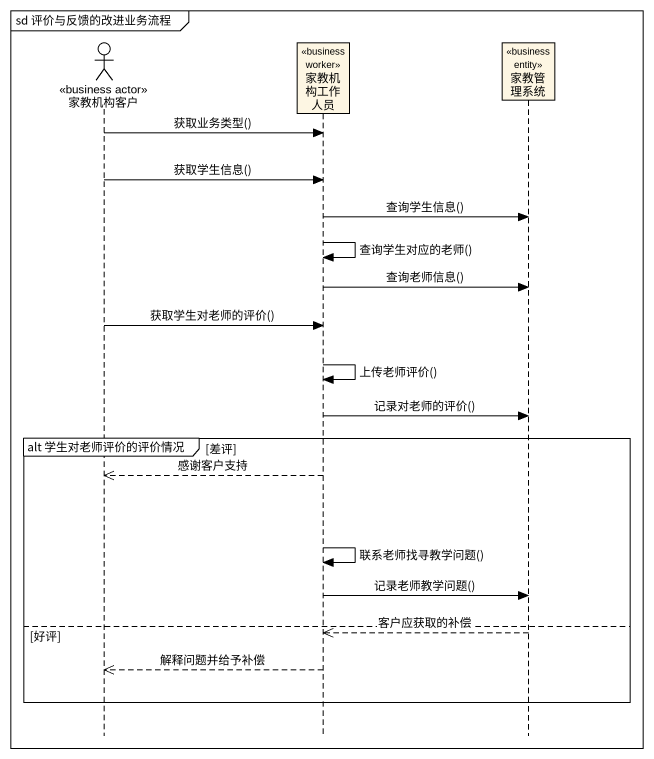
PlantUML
@startuml
mainframe sd 评价与反馈的改进业务流程
hide footbox
actor 家教机构客户 <<business actor>>
participant 家教机构工作人员 <<business worker>>
participant 家教管理系统 <<business entity>>

家教机构客户 -> 家教机构工作人员 : 获取业务类型()
家教机构客户 -> 家教机构工作人员 : 获取学生信息()
家教机构工作人员 -> 家教管理系统 : 查询学生信息()
家教机构工作人员 -> 家教机构工作人员 : 查询学生对应的老师()
家教机构工作人员 -> 家教管理系统 : 查询老师信息()
家教机构客户 -> 家教机构工作人员 : 获取学生对老师的评价()
家教机构工作人员 -> 家教机构工作人员 : 上传老师评价()
家教机构工作人员 -> 家教管理系统 : 记录对老师的评价()
group alt 学生对老师评价的评价情况 [差评]
  家教机构工作人员 -->> 家教机构客户 : 感谢客户支持
  家教机构工作人员 -> 家教机构工作人员 : 联系老师找寻教学问题()
  家教机构工作人员 -> 家教管理系统 : 记录老师教学问题()
else 好评
  家教管理系统 -->> 家教机构工作人员 : 客户应获取的补偿
  家教机构工作人员 -->> 家教机构客户 : 解释问题并给予补偿
end
@enduml
